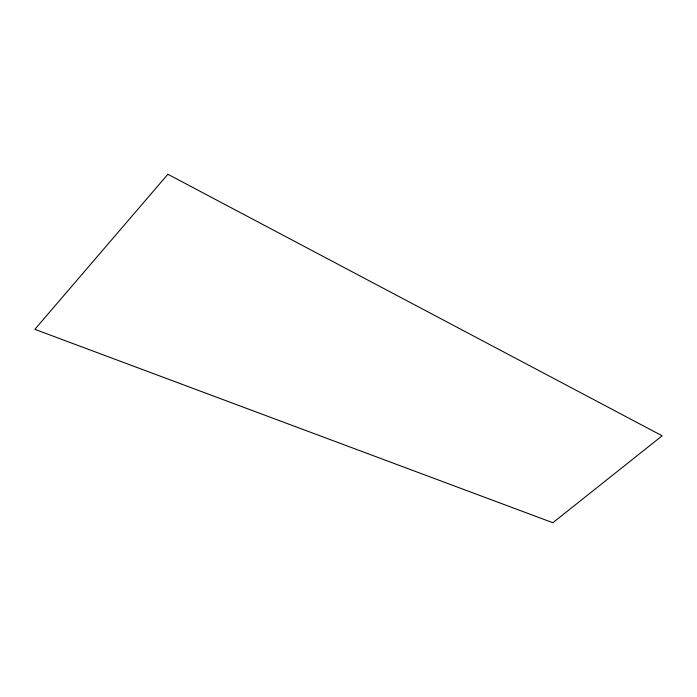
<?xml version="1.0" encoding="UTF-8"?>
<svg xmlns="http://www.w3.org/2000/svg" width="697" height="697" viewBox="0 0 697 697"><rect width="100%" height="100%" fill="white"/><g stroke="black" fill="none" stroke-linecap="round" stroke-linejoin="round"><path stroke-width="1.05" d="M167.881 174.267L34.85 329.341L552.86 522.733L662.15 435.799L167.881 174.267"/></g></svg>
